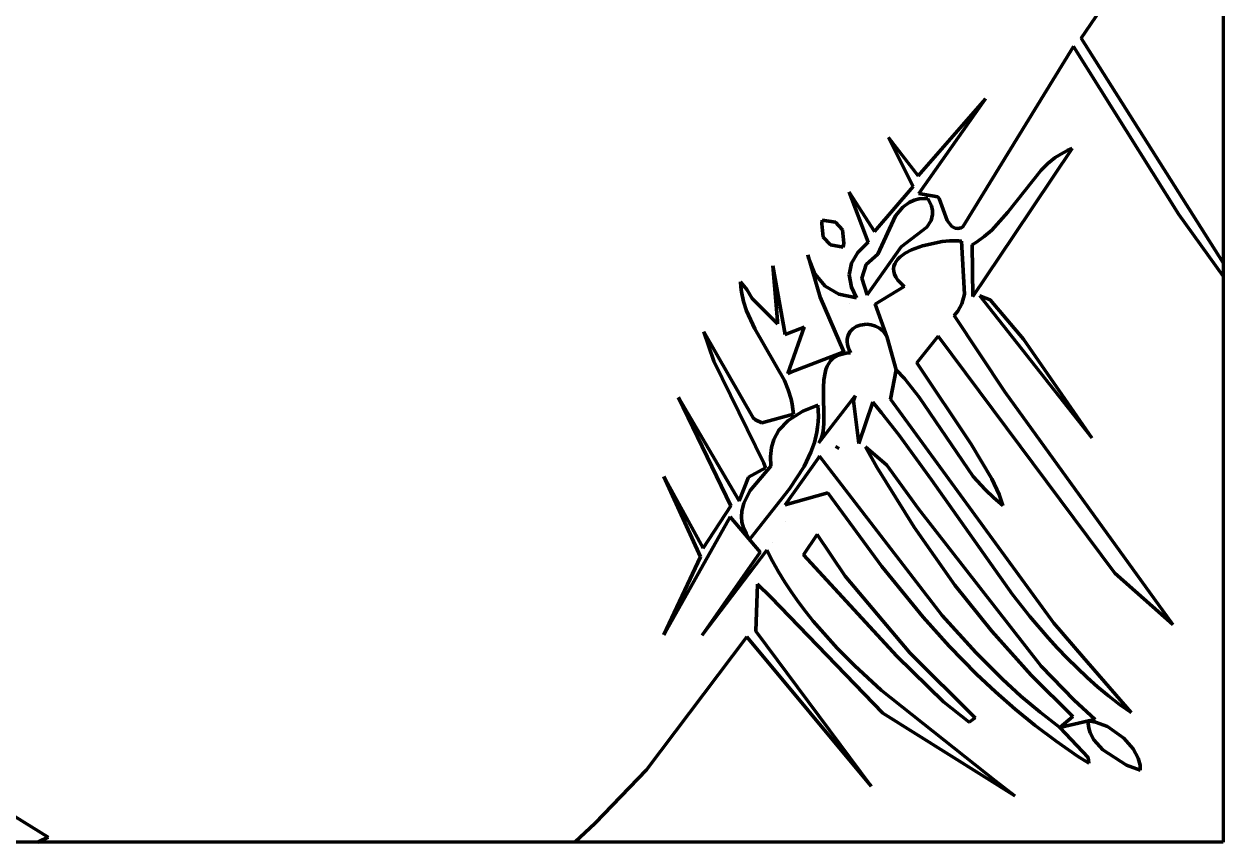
# Model space of a CAD drawing. Header units: millimetres. Extents: x 0 to 10.4, y 0 to 8.2.
# Drawn here: x 9.137 to 10.417, y 0 to 0.873 of the extents above; entities that cross this region are included whole.
import ezdxf

# ---------------------------------------------------------------- set-up
doc = ezdxf.new("R2010")
doc.units = ezdxf.units.MM
for name, color, linetype, lineweight in [('color#000000ff', 7, 'CONTINUOUS', 100), ('color#929292ff', 7, 'CONTINUOUS', 100), ('color#ffffffff', 7, 'CONTINUOUS', 100)]:
    doc.layers.add(name, color=color, linetype=linetype, lineweight=lineweight)

msp = doc.modelspace()

# ---------------------------------------------------------------- linework, layer by layer
at = {"layer": 'color#000000ff'}
for p, q in [((10.286, 0.8878), (10.2654, 0.8573)), ((10.2654, 0.8573), (10.4167, 0.6179)), ((10.2573, 0.8486), (10.1392, 0.6562)), ((10.3696, 0.6692), (10.2573, 0.8486)), ((10.1631, 0.7927), (10.0913, 0.7107)), ((10.092, 0.6919), (10.1631, 0.7927)), ((10.0913, 0.7107), (10.0597, 0.7516)), ((10.0597, 0.7516), (10.086, 0.6992)), ((10.2557, 0.7396), (10.1936, 0.6469)), ((10.2298, 0.7238), (10.2377, 0.73)), ((10.2377, 0.73), (10.2419, 0.7328)), ((10.2419, 0.7328), (10.2463, 0.7353)), ((10.2463, 0.7353), (10.2509, 0.7376)), ((10.2509, 0.7376), (10.2557, 0.7396)), ((10.1872, 0.672), (10.2225, 0.7168)), ((10.2225, 0.7168), (10.2298, 0.7238)), ((10.0448, 0.6513), (10.0178, 0.6933)), ((10.0178, 0.6933), (10.0382, 0.6398)), ((10.086, 0.6992), (10.0448, 0.6513)), ((10.1124, 0.6882), (10.092, 0.6919)), ((10.0752, 0.677), (10.082, 0.6821)), ((10.082, 0.6821), (10.0871, 0.6845)), ((10.0871, 0.6845), (10.0926, 0.686)), ((10.0926, 0.686), (10.0985, 0.6865)), ((10.0985, 0.6865), (10.1017, 0.6864)), ((10.1017, 0.6864), (10.1032, 0.6837)), ((10.1032, 0.6837), (10.1055, 0.6785)), ((10.1055, 0.6785), (10.1066, 0.6737)), ((10.1138, 0.6863), (10.1124, 0.6882)), ((10.1225, 0.6631), (10.1138, 0.6863)), ((10.0485, 0.6269), (10.0674, 0.668)), ((10.0674, 0.668), (10.0752, 0.677)), ((10.1067, 0.6693), (10.1052, 0.6631)), ((10.1066, 0.6737), (10.1067, 0.6693)), ((10.1699, 0.6526), (10.1872, 0.672)), ((10.4167, 0.6036), (10.3696, 0.6692)), ((9.9892, 0.6634), (9.9887, 0.6595)), ((9.9887, 0.6595), (9.9902, 0.6452)), ((10.0032, 0.6613), (9.9892, 0.6634)), ((10.0108, 0.6531), (10.0032, 0.6613)), ((10.0122, 0.6386), (10.0108, 0.6531)), ((10.1008, 0.6558), (10.0733, 0.6347)), ((10.1052, 0.6631), (10.1008, 0.6558)), ((10.1272, 0.6566), (10.1225, 0.6631)), ((10.131, 0.6547), (10.1272, 0.6566)), ((10.1339, 0.6545), (10.131, 0.6547)), ((10.1373, 0.6553), (10.1339, 0.6545)), ((10.1392, 0.6562), (10.1373, 0.6553)), ((10.162, 0.6458), (10.1699, 0.6526)), ((9.9902, 0.6452), (9.9978, 0.6369)), ((10.0382, 0.6398), (10.027, 0.6289)), ((10.1489, 0.6371), (10.1535, 0.6398)), ((10.1936, 0.6469), (10.1499, 0.5818)), ((10.1535, 0.6398), (10.162, 0.6458)), ((9.9978, 0.6369), (10.0116, 0.6345)), ((10.0116, 0.6345), (10.0122, 0.6386)), ((10.027, 0.6289), (10.0202, 0.6173)), ((10.036, 0.616), (10.0485, 0.6269)), ((10.0733, 0.6347), (10.0369, 0.5838)), ((10.1499, 0.5818), (10.1489, 0.6371)), ((9.9496, 0.5412), (9.9364, 0.6147)), ((9.9364, 0.6147), (9.9413, 0.556)), ((9.9744, 0.6233), (9.9738, 0.6262)), ((9.9738, 0.6262), (9.9869, 0.5812)), ((9.9813, 0.606), (9.9744, 0.6233)), ((10.0202, 0.6173), (10.018, 0.605)), ((10.0315, 0.6013), (10.036, 0.616)), ((10.4167, 0.6179), (10.4167, 0.6036)), ((9.9921, 0.593), (9.9813, 0.606)), ((10.018, 0.605), (10.0202, 0.5918)), ((10.0369, 0.5838), (10.0315, 0.6013)), ((9.9087, 0.5892), (9.9019, 0.5976)), ((9.9019, 0.5976), (9.9022, 0.5921)), ((9.9022, 0.5921), (9.9029, 0.5868)), ((9.9142, 0.5798), (9.9087, 0.5892)), ((10.0069, 0.5844), (9.9921, 0.593)), ((10.0202, 0.5918), (10.0256, 0.5803)), ((9.9029, 0.5868), (9.9051, 0.5765)), ((9.9051, 0.5765), (9.9084, 0.5665)), ((9.9415, 0.5526), (9.9142, 0.5798)), ((9.9869, 0.5812), (10.0121, 0.5227)), ((10.0256, 0.5803), (10.0069, 0.5844)), ((10.1574, 0.5826), (10.1684, 0.5785)), ((10.2766, 0.4311), (10.1574, 0.5826)), ((10.1684, 0.5785), (10.2039, 0.5365)), ((9.9084, 0.5665), (9.9172, 0.5475)), ((10.0184, 0.5741), (10.0184, 0.5741)), ((9.9413, 0.556), (9.9415, 0.5526)), ((10.0253, 0.5498), (10.0296, 0.5514)), ((10.0296, 0.5514), (10.0365, 0.5523)), ((10.0365, 0.5523), (10.0413, 0.5518)), ((10.0413, 0.5518), (10.0459, 0.5504)), ((10.0459, 0.5504), (10.0502, 0.5481)), ((9.9153, 0.4526), (9.8627, 0.5441)), ((9.8627, 0.5441), (9.8733, 0.5129)), ((9.9172, 0.5475), (9.9488, 0.4922)), ((9.97, 0.5491), (9.9496, 0.5412)), ((9.9523, 0.4999), (9.97, 0.5491)), ((10.0156, 0.5359), (10.016, 0.5382)), ((10.016, 0.5382), (10.0166, 0.5404)), ((10.0166, 0.5404), (10.0187, 0.5443)), ((10.0187, 0.5443), (10.0216, 0.5474)), ((10.0216, 0.5474), (10.0253, 0.5498)), ((10.0502, 0.5481), (10.054, 0.5449)), ((10.054, 0.5449), (10.0556, 0.5429)), ((10.0556, 0.5429), (10.0571, 0.5406)), ((10.0571, 0.5406), (10.0583, 0.5381)), ((10.0583, 0.5381), (10.068, 0.5036)), ((10.0156, 0.5334), (10.0156, 0.5359)), ((10.016, 0.5307), (10.0156, 0.5334)), ((10.0167, 0.5278), (10.016, 0.5307)), ((10.0178, 0.5249), (10.0167, 0.5278)), ((10.0193, 0.5217), (10.0178, 0.5249)), ((10.2039, 0.5365), (10.2766, 0.4311)), ((9.8733, 0.5129), (9.9268, 0.4041)), ((10.0121, 0.5227), (9.9556, 0.5012)), ((9.996, 0.5104), (9.998, 0.5132)), ((9.998, 0.5132), (10.0004, 0.5156)), ((10.0004, 0.5156), (10.0032, 0.5176)), ((10.0032, 0.5176), (10.0064, 0.5193)), ((10.0064, 0.5193), (10.0102, 0.5205)), ((10.0102, 0.5205), (10.0145, 0.5214)), ((10.0145, 0.5214), (10.0193, 0.5217)), ((9.9556, 0.5012), (9.9523, 0.4999)), ((9.9908, 0.493), (9.9921, 0.5006)), ((9.9921, 0.5006), (9.9931, 0.5041)), ((9.9931, 0.5041), (9.9944, 0.5074)), ((9.9944, 0.5074), (9.996, 0.5104)), ((10.068, 0.5036), (10.0619, 0.4723)), ((9.9488, 0.4922), (9.9528, 0.4825)), ((9.9904, 0.4847), (9.9908, 0.493)), ((9.9005, 0.3639), (9.8359, 0.4742)), ((9.8359, 0.4742), (9.8917, 0.3587)), ((9.9528, 0.4825), (9.9559, 0.4723)), ((10.0243, 0.4761), (9.9875, 0.4287)), ((9.9909, 0.4459), (9.9904, 0.4847)), ((10.0223, 0.4706), (10.0243, 0.4761)), ((9.9559, 0.4723), (9.957, 0.4671)), ((9.957, 0.4671), (9.9579, 0.4617)), ((9.9579, 0.4617), (9.9584, 0.4562)), ((9.9684, 0.4595), (9.9844, 0.466)), ((9.9844, 0.466), (9.9849, 0.46)), ((10.0281, 0.4252), (10.0223, 0.4706)), ((10.0431, 0.469), (10.0281, 0.4252)), ((10.0524, 0.4577), (10.0431, 0.469)), ((10.0619, 0.4723), (10.2361, 0.2333)), ((9.9178, 0.4502), (9.9153, 0.4526)), ((9.9248, 0.447), (9.9178, 0.4502)), ((9.9584, 0.4562), (9.9248, 0.447)), ((9.9429, 0.4393), (9.9527, 0.4497)), ((9.9527, 0.4497), (9.9684, 0.4595)), ((9.9848, 0.4483), (9.9842, 0.4426)), ((9.985, 0.4541), (9.9848, 0.4483)), ((9.9849, 0.46), (9.985, 0.4541)), ((10.0707, 0.4344), (10.0524, 0.4577)), ((9.9375, 0.4293), (9.9429, 0.4393)), ((9.9834, 0.4371), (9.9807, 0.4262)), ((9.9842, 0.4426), (9.9834, 0.4371)), ((9.9893, 0.4348), (9.9901, 0.4383)), ((9.9901, 0.4383), (9.9909, 0.4459)), ((9.935, 0.4208), (9.9375, 0.4293)), ((9.9807, 0.4262), (9.977, 0.4158)), ((9.9875, 0.4287), (9.9853, 0.4259)), ((9.9853, 0.4259), (9.987, 0.4286)), ((9.987, 0.4286), (9.9883, 0.4316)), ((9.9883, 0.4316), (9.9893, 0.4348)), ((10.1056, 0.3862), (10.0707, 0.4344)), ((9.9338, 0.4113), (9.935, 0.4208)), ((9.9342, 0.4008), (9.9338, 0.4113)), ((9.977, 0.4158), (9.9697, 0.4007)), ((9.9843, 0.4087), (9.9863, 0.4116)), ((9.9863, 0.4116), (10.1172, 0.2417)), ((10.0032, 0.422), (10.007, 0.4196)), ((10.007, 0.4196), (10.0032, 0.422)), ((10.0351, 0.4216), (10.058, 0.4021)), ((10.0474, 0.3998), (10.0351, 0.4216)), ((9.9287, 0.399), (9.9103, 0.3891)), ((9.9122, 0.3748), (9.9342, 0.4008)), ((9.9268, 0.4041), (9.9287, 0.399)), ((9.9496, 0.3598), (9.9843, 0.4087)), ((9.9697, 0.4007), (9.9543, 0.3768)), ((10.087, 0.3357), (10.0474, 0.3998)), ((10.058, 0.4021), (10.0919, 0.3553)), ((9.8621, 0.3133), (9.8201, 0.3898)), ((9.8201, 0.3898), (9.8592, 0.3042)), ((9.9103, 0.3891), (9.9005, 0.3639)), ((10.1922, 0.264), (10.1056, 0.3862)), ((9.9053, 0.3613), (9.9122, 0.3748)), ((9.9543, 0.3768), (9.912, 0.3229)), ((9.9952, 0.3726), (9.9496, 0.3598)), ((10.0526, 0.2939), (9.9952, 0.3726)), ((9.8917, 0.3587), (9.8621, 0.3133)), ((9.9032, 0.3528), (9.9053, 0.3613)), ((9.82, 0.2211), (9.891, 0.3469)), ((9.891, 0.3469), (9.9229, 0.3093)), ((9.9028, 0.347), (9.9032, 0.3528)), ((9.9034, 0.3411), (9.9028, 0.347)), ((10.0919, 0.3553), (10.2225, 0.1875)), ((9.905, 0.3351), (9.9034, 0.3411)), ((9.9079, 0.3291), (9.905, 0.3351)), ((9.9495, 0.3421), (9.9495, 0.3421)), ((10.1306, 0.274), (10.087, 0.3357)), ((9.9098, 0.326), (9.9079, 0.3291)), ((9.912, 0.3229), (9.9098, 0.326)), ((9.9358, 0.3198), (9.9358, 0.3198)), ((9.9692, 0.3062), (9.9838, 0.3279)), ((9.9838, 0.3279), (10.0135, 0.2834)), ((9.8611, 0.2208), (9.9299, 0.3112)), ((9.9229, 0.3093), (9.8611, 0.2208)), ((9.9299, 0.3112), (9.9359, 0.2996)), ((9.8592, 0.3042), (9.82, 0.2211)), ((9.9359, 0.2996), (9.9424, 0.2883)), ((10.0688, 0.1981), (9.9692, 0.3062)), ((9.9424, 0.2883), (9.9492, 0.2773)), ((10.0135, 0.2834), (10.0827, 0.2017)), ((10.0967, 0.24), (10.0526, 0.2939)), ((9.9199, 0.275), (9.9182, 0.2249)), ((9.9343, 0.2613), (9.9199, 0.275)), ((9.9492, 0.2773), (9.9563, 0.2665)), ((10.1699, 0.2249), (10.1306, 0.274)), ((10.0537, 0.1375), (9.9343, 0.2613)), ((9.9563, 0.2665), (9.9637, 0.256)), ((9.9637, 0.256), (9.9715, 0.2457)), ((10.2107, 0.2406), (10.1922, 0.264)), ((9.9715, 0.2457), (9.9795, 0.2357)), ((9.9795, 0.2357), (9.9878, 0.2258)), ((10.1246, 0.2089), (10.0967, 0.24)), ((10.1172, 0.2417), (10.1531, 0.202)), ((10.2301, 0.2179), (10.2107, 0.2406)), ((10.2361, 0.2333), (10.2672, 0.1976)), ((9.9088, 0.2189), (9.8016, 0.0771)), ((10.0412, 0.0594), (9.9088, 0.2189)), ((9.9182, 0.2249), (10.0412, 0.0594)), ((9.9878, 0.2258), (10.0052, 0.2068)), ((10.212, 0.1781), (10.1699, 0.2249)), ((10.2401, 0.2069), (10.2301, 0.2179)), ((10.0052, 0.2068), (10.0234, 0.1884)), ((10.1537, 0.1792), (10.1246, 0.2089)), ((10.2503, 0.1961), (10.2401, 0.2069)), ((10.1185, 0.1497), (10.0688, 0.1981)), ((10.0827, 0.2017), (10.1522, 0.1323)), ((10.1531, 0.202), (10.1814, 0.1738)), ((10.2609, 0.1857), (10.2503, 0.1961)), ((10.2672, 0.1976), (10.3186, 0.138)), ((10.0234, 0.1884), (10.0521, 0.1621)), ((10.1739, 0.1601), (10.1537, 0.1792)), ((10.2225, 0.1875), (10.2578, 0.1512)), ((10.2717, 0.1755), (10.2609, 0.1857)), ((10.1814, 0.1738), (10.2011, 0.1557)), ((10.2565, 0.134), (10.212, 0.1781)), ((10.2829, 0.1656), (10.2717, 0.1755)), ((10.0521, 0.1621), (10.1744, 0.065)), ((10.1948, 0.1418), (10.1739, 0.1601)), ((10.2011, 0.1557), (10.2215, 0.1385)), ((10.2944, 0.156), (10.2829, 0.1656)), ((10.3063, 0.1468), (10.2944, 0.156)), ((10.1457, 0.128), (10.1185, 0.1497)), ((10.2163, 0.1242), (10.1948, 0.1418)), ((10.2578, 0.1512), (10.2804, 0.1307)), ((10.3186, 0.138), (10.3063, 0.1468)), ((10.1946, 0.0493), (10.0537, 0.1375)), ((10.1522, 0.1323), (10.1457, 0.128)), ((10.2215, 0.1385), (10.2426, 0.1221)), ((10.2426, 0.1221), (10.2565, 0.134)), ((10.2731, 0.1291), (10.2426, 0.1221)), ((10.2729, 0.1264), (10.2731, 0.1291)), ((10.2804, 0.1307), (10.2731, 0.1291)), ((10.2731, 0.1291), (10.2805, 0.128)), ((10.2805, 0.128), (10.2936, 0.1231)), ((10.2386, 0.1075), (10.2163, 0.1242)), ((10.2426, 0.1221), (10.2727, 0.0903)), ((10.2734, 0.1213), (10.2729, 0.1264)), ((10.2749, 0.1163), (10.2734, 0.1213)), ((10.2787, 0.1091), (10.2749, 0.1163)), ((10.2936, 0.1231), (10.3109, 0.1109)), ((10.2616, 0.0917), (10.2386, 0.1075)), ((10.2884, 0.0982), (10.2787, 0.1091)), ((10.3109, 0.1109), (10.3208, 0.0995)), ((10.2734, 0.0841), (10.2616, 0.0917)), ((10.2727, 0.0903), (10.2734, 0.0841)), ((10.3138, 0.0819), (10.2884, 0.0982)), ((10.3208, 0.0995), (10.3261, 0.0895)), ((9.8016, 0.0771), (9.747, 0.0201)), ((10.3283, 0.0766), (10.3138, 0.0819)), ((10.3261, 0.0895), (10.3281, 0.0818)), ((10.3281, 0.0818), (10.3283, 0.0766)), ((10.1744, 0.065), (10.1946, 0.0493)), ((9.1634, 0.0053), (9.1279, 0.0272)), ((9.747, 0.0201), (9.7251, 0)), ((9.1522, 0), (9.1634, 0.0053)), ((9.7251, 0), (9.1522, 0))]:
    msp.add_line(p, q, dxfattribs=at)
at = {"layer": 'color#929292ff'}
for p, q in [((9.9887, 0.6595), (9.9892, 0.6634)), ((9.9902, 0.6452), (9.9887, 0.6595)), ((9.9892, 0.6634), (10.0032, 0.6613)), ((10.0032, 0.6613), (10.0108, 0.6531)), ((10.0108, 0.6531), (10.0122, 0.6386)), ((9.9978, 0.6369), (9.9902, 0.6452)), ((10.0961, 0.6359), (10.1169, 0.6405)), ((10.1169, 0.6405), (10.1248, 0.6412)), ((10.1248, 0.6412), (10.1319, 0.6414)), ((10.1319, 0.6414), (10.135, 0.6413)), ((10.135, 0.6413), (10.1378, 0.641)), ((10.1378, 0.641), (10.141, 0.5844)), ((10.0116, 0.6345), (9.9978, 0.6369)), ((10.0122, 0.6386), (10.0116, 0.6345)), ((10.0746, 0.626), (10.0776, 0.628)), ((10.0776, 0.628), (10.0844, 0.6316)), ((10.0844, 0.6316), (10.0961, 0.6359)), ((10.0652, 0.6114), (10.0655, 0.6141)), ((10.0655, 0.6141), (10.0664, 0.6168)), ((10.0664, 0.6168), (10.0678, 0.6192)), ((10.0678, 0.6192), (10.0697, 0.6216)), ((10.0697, 0.6216), (10.072, 0.6239)), ((10.072, 0.6239), (10.0746, 0.626)), ((10.0654, 0.6085), (10.0652, 0.6114)), ((10.0662, 0.6056), (10.0654, 0.6085)), ((10.0677, 0.6025), (10.0662, 0.6056)), ((10.0699, 0.5993), (10.0677, 0.6025)), ((10.0457, 0.5738), (10.0765, 0.5926)), ((10.0728, 0.596), (10.0699, 0.5993)), ((10.0765, 0.5926), (10.0728, 0.596)), ((10.141, 0.5844), (10.1379, 0.5739)), ((10.0583, 0.5381), (10.0457, 0.5738)), ((10.1337, 0.5663), (10.1299, 0.5616)), ((10.1379, 0.5739), (10.1337, 0.5663)), ((10.1299, 0.5616), (10.1838, 0.4803)), ((10.068, 0.5036), (10.0583, 0.5381)), ((10.1128, 0.5395), (10.09, 0.5112)), ((10.3011, 0.2869), (10.1128, 0.5395)), ((10.0767, 0.4943), (10.068, 0.5036)), ((10.09, 0.5112), (10.1479, 0.4244)), ((10.0926, 0.4744), (10.0767, 0.4943)), ((10.1501, 0.39), (10.0926, 0.4744)), ((10.1838, 0.4803), (10.3633, 0.2321)), ((10.1479, 0.4244), (10.1701, 0.3875)), ((10.1628, 0.3759), (10.1501, 0.39)), ((10.1701, 0.3875), (10.1777, 0.3707)), ((10.172, 0.3671), (10.1628, 0.3759)), ((10.1819, 0.359), (10.172, 0.3671)), ((10.1777, 0.3707), (10.1819, 0.359)), ((10.3633, 0.2321), (10.3011, 0.2869))]:
    msp.add_line(p, q, dxfattribs=at)
at = {"layer": 'color#ffffffff'}
for p, q in [((10.4167, 1.7561), (10.4167, 0.6179)), ((10.2654, 0.8573), (10.286, 0.8878)), ((10.4167, 0.6179), (10.2654, 0.8573)), ((10.1392, 0.6562), (10.2573, 0.8486)), ((10.2573, 0.8486), (10.3696, 0.6692)), ((10.0913, 0.7107), (10.1631, 0.7927)), ((10.1631, 0.7927), (10.092, 0.6919)), ((10.086, 0.6992), (10.0597, 0.7516)), ((10.0597, 0.7516), (10.0913, 0.7107)), ((10.1936, 0.6469), (10.2557, 0.7396)), ((10.2377, 0.73), (10.2298, 0.7238)), ((10.2419, 0.7328), (10.2377, 0.73)), ((10.2463, 0.7353), (10.2419, 0.7328)), ((10.2509, 0.7376), (10.2463, 0.7353)), ((10.2557, 0.7396), (10.2509, 0.7376)), ((10.2225, 0.7168), (10.1872, 0.672)), ((10.2298, 0.7238), (10.2225, 0.7168)), ((10.0382, 0.6398), (10.0178, 0.6933)), ((10.0178, 0.6933), (10.0448, 0.6513)), ((10.0448, 0.6513), (10.086, 0.6992)), ((10.092, 0.6919), (10.1124, 0.6882)), ((10.082, 0.6821), (10.0752, 0.677)), ((10.0871, 0.6845), (10.082, 0.6821)), ((10.0926, 0.686), (10.0871, 0.6845)), ((10.0985, 0.6865), (10.0926, 0.686)), ((10.1017, 0.6864), (10.0985, 0.6865)), ((10.1032, 0.6837), (10.1017, 0.6864)), ((10.1055, 0.6785), (10.1032, 0.6837)), ((10.1066, 0.6737), (10.1055, 0.6785)), ((10.1124, 0.6882), (10.1138, 0.6863)), ((10.1138, 0.6863), (10.1225, 0.6631)), ((10.0674, 0.668), (10.0485, 0.6269)), ((10.0752, 0.677), (10.0674, 0.668)), ((10.1052, 0.6631), (10.1067, 0.6693)), ((10.1067, 0.6693), (10.1066, 0.6737)), ((10.1872, 0.672), (10.1699, 0.6526)), ((10.3696, 0.6692), (10.4167, 0.6036)), ((10.0733, 0.6347), (10.1008, 0.6558)), ((10.1008, 0.6558), (10.1052, 0.6631)), ((10.1225, 0.6631), (10.1272, 0.6566)), ((10.1272, 0.6566), (10.131, 0.6547)), ((10.131, 0.6547), (10.1339, 0.6545)), ((10.1339, 0.6545), (10.1373, 0.6553)), ((10.1373, 0.6553), (10.1392, 0.6562)), ((10.1699, 0.6526), (10.162, 0.6458)), ((10.027, 0.6289), (10.0382, 0.6398)), ((10.1169, 0.6405), (10.0961, 0.6359)), ((10.1248, 0.6412), (10.1169, 0.6405)), ((10.1319, 0.6414), (10.1248, 0.6412)), ((10.135, 0.6413), (10.1319, 0.6414)), ((10.1378, 0.641), (10.135, 0.6413)), ((10.141, 0.5844), (10.1378, 0.641)), ((10.1535, 0.6398), (10.1489, 0.6371)), ((10.1499, 0.5818), (10.1936, 0.6469)), ((10.162, 0.6458), (10.1535, 0.6398)), ((10.0202, 0.6173), (10.027, 0.6289)), ((10.0485, 0.6269), (10.036, 0.616)), ((10.0369, 0.5838), (10.0733, 0.6347)), ((10.0776, 0.628), (10.0746, 0.626)), ((10.0844, 0.6316), (10.0776, 0.628)), ((10.0961, 0.6359), (10.0844, 0.6316)), ((10.1489, 0.6371), (10.1499, 0.5818)), ((9.9413, 0.556), (9.9364, 0.6147)), ((9.9364, 0.6147), (9.9496, 0.5412)), ((9.9869, 0.5812), (9.9738, 0.6262)), ((9.9738, 0.6262), (9.9744, 0.6233)), ((9.9744, 0.6233), (9.9813, 0.606)), ((10.018, 0.605), (10.0202, 0.6173)), ((10.036, 0.616), (10.0315, 0.6013)), ((10.0655, 0.6141), (10.0652, 0.6114)), ((10.0664, 0.6168), (10.0655, 0.6141)), ((10.0678, 0.6192), (10.0664, 0.6168)), ((10.0697, 0.6216), (10.0678, 0.6192)), ((10.072, 0.6239), (10.0697, 0.6216)), ((10.0746, 0.626), (10.072, 0.6239)), ((9.9813, 0.606), (9.9921, 0.593)), ((10.0202, 0.5918), (10.018, 0.605)), ((10.0315, 0.6013), (10.0369, 0.5838)), ((10.0652, 0.6114), (10.0654, 0.6085)), ((10.0654, 0.6085), (10.0662, 0.6056)), ((10.0662, 0.6056), (10.0677, 0.6025)), ((10.0677, 0.6025), (10.0699, 0.5993)), ((10.4167, 0.6036), (10.4167, 0)), ((9.9022, 0.5921), (9.9019, 0.5976)), ((9.9019, 0.5976), (9.9087, 0.5892)), ((9.9029, 0.5868), (9.9022, 0.5921)), ((9.9087, 0.5892), (9.9142, 0.5798)), ((9.9921, 0.593), (10.0069, 0.5844)), ((10.0256, 0.5803), (10.0202, 0.5918)), ((10.0765, 0.5926), (10.0457, 0.5738)), ((10.0699, 0.5993), (10.0728, 0.596)), ((10.0728, 0.596), (10.0765, 0.5926)), ((9.9051, 0.5765), (9.9029, 0.5868)), ((9.9084, 0.5665), (9.9051, 0.5765)), ((9.9142, 0.5798), (9.9415, 0.5526)), ((10.0121, 0.5227), (9.9869, 0.5812)), ((10.0069, 0.5844), (10.0256, 0.5803)), ((10.1379, 0.5739), (10.141, 0.5844)), ((10.1574, 0.5826), (10.2766, 0.4311)), ((10.1684, 0.5785), (10.1574, 0.5826)), ((10.2039, 0.5365), (10.1684, 0.5785)), ((9.9172, 0.5475), (9.9084, 0.5665)), ((10.0184, 0.5741), (10.0184, 0.5741)), ((10.0457, 0.5738), (10.0583, 0.5381)), ((10.1299, 0.5616), (10.1337, 0.5663)), ((10.1337, 0.5663), (10.1379, 0.5739)), ((9.9415, 0.5526), (9.9413, 0.556)), ((10.0296, 0.5514), (10.0253, 0.5498)), ((10.0365, 0.5523), (10.0296, 0.5514)), ((10.0413, 0.5518), (10.0365, 0.5523)), ((10.0459, 0.5504), (10.0413, 0.5518)), ((10.0502, 0.5481), (10.0459, 0.5504)), ((10.1838, 0.4803), (10.1299, 0.5616)), ((9.8733, 0.5129), (9.8627, 0.5441)), ((9.8627, 0.5441), (9.9153, 0.4526)), ((9.9488, 0.4922), (9.9172, 0.5475)), ((9.9496, 0.5412), (9.97, 0.5491)), ((9.97, 0.5491), (9.9523, 0.4999)), ((10.016, 0.5382), (10.0156, 0.5359)), ((10.0166, 0.5404), (10.016, 0.5382)), ((10.0187, 0.5443), (10.0166, 0.5404)), ((10.0216, 0.5474), (10.0187, 0.5443)), ((10.0253, 0.5498), (10.0216, 0.5474)), ((10.054, 0.5449), (10.0502, 0.5481)), ((10.0556, 0.5429), (10.054, 0.5449)), ((10.0571, 0.5406), (10.0556, 0.5429)), ((10.0583, 0.5381), (10.0571, 0.5406)), ((10.09, 0.5112), (10.1128, 0.5395)), ((10.1128, 0.5395), (10.3011, 0.2869)), ((10.0156, 0.5359), (10.0156, 0.5334)), ((10.0156, 0.5334), (10.016, 0.5307)), ((10.016, 0.5307), (10.0167, 0.5278)), ((10.0167, 0.5278), (10.0178, 0.5249)), ((10.0178, 0.5249), (10.0193, 0.5217)), ((10.2766, 0.4311), (10.2039, 0.5365)), ((9.9268, 0.4041), (9.8733, 0.5129)), ((9.9556, 0.5012), (10.0121, 0.5227)), ((9.998, 0.5132), (9.996, 0.5104)), ((10.0004, 0.5156), (9.998, 0.5132)), ((10.0032, 0.5176), (10.0004, 0.5156)), ((10.0064, 0.5193), (10.0032, 0.5176)), ((10.0102, 0.5205), (10.0064, 0.5193)), ((10.0145, 0.5214), (10.0102, 0.5205)), ((10.0193, 0.5217), (10.0145, 0.5214)), ((9.9523, 0.4999), (9.9556, 0.5012)), ((9.9921, 0.5006), (9.9908, 0.493)), ((9.9931, 0.5041), (9.9921, 0.5006)), ((9.9944, 0.5074), (9.9931, 0.5041)), ((9.996, 0.5104), (9.9944, 0.5074)), ((10.0619, 0.4723), (10.068, 0.5036)), ((10.068, 0.5036), (10.0767, 0.4943)), ((10.1479, 0.4244), (10.09, 0.5112)), ((9.9528, 0.4825), (9.9488, 0.4922)), ((9.9908, 0.493), (9.9904, 0.4847)), ((10.0767, 0.4943), (10.0926, 0.4744)), ((9.8917, 0.3587), (9.8359, 0.4742)), ((9.8359, 0.4742), (9.9005, 0.3639)), ((9.9559, 0.4723), (9.9528, 0.4825)), ((9.9875, 0.4287), (10.0243, 0.4761)), ((9.9904, 0.4847), (9.9909, 0.4459)), ((10.0243, 0.4761), (10.0223, 0.4706)), ((10.0926, 0.4744), (10.1501, 0.39)), ((10.3633, 0.2321), (10.1838, 0.4803)), ((9.957, 0.4671), (9.9559, 0.4723)), ((9.9579, 0.4617), (9.957, 0.4671)), ((9.9584, 0.4562), (9.9579, 0.4617)), ((9.9844, 0.466), (9.9684, 0.4595)), ((9.9849, 0.46), (9.9844, 0.466)), ((10.0223, 0.4706), (10.0281, 0.4252)), ((10.0281, 0.4252), (10.0431, 0.469)), ((10.0431, 0.469), (10.0524, 0.4577)), ((10.2361, 0.2333), (10.0619, 0.4723)), ((9.9153, 0.4526), (9.9178, 0.4502)), ((9.9178, 0.4502), (9.9248, 0.447)), ((9.9248, 0.447), (9.9584, 0.4562)), ((9.9527, 0.4497), (9.9429, 0.4393)), ((9.9684, 0.4595), (9.9527, 0.4497)), ((9.9842, 0.4426), (9.9848, 0.4483)), ((9.9848, 0.4483), (9.985, 0.4541)), ((9.985, 0.4541), (9.9849, 0.46)), ((10.0524, 0.4577), (10.0707, 0.4344)), ((9.9429, 0.4393), (9.9375, 0.4293)), ((9.9807, 0.4262), (9.9834, 0.4371)), ((9.9834, 0.4371), (9.9842, 0.4426)), ((9.9901, 0.4383), (9.9893, 0.4348)), ((9.9909, 0.4459), (9.9901, 0.4383)), ((9.9375, 0.4293), (9.935, 0.4208)), ((9.977, 0.4158), (9.9807, 0.4262)), ((9.9853, 0.4259), (9.9875, 0.4287)), ((9.987, 0.4286), (9.9853, 0.4259)), ((9.9883, 0.4316), (9.987, 0.4286)), ((9.9893, 0.4348), (9.9883, 0.4316)), ((10.0707, 0.4344), (10.1056, 0.3862)), ((10.1701, 0.3875), (10.1479, 0.4244)), ((9.935, 0.4208), (9.9338, 0.4113)), ((9.9338, 0.4113), (9.9342, 0.4008)), ((9.9697, 0.4007), (9.977, 0.4158)), ((9.9863, 0.4116), (9.9843, 0.4087)), ((10.1172, 0.2417), (9.9863, 0.4116)), ((10.0032, 0.422), (10.007, 0.4196)), ((10.007, 0.4196), (10.0032, 0.422)), ((10.0351, 0.4216), (10.0474, 0.3998)), ((10.058, 0.4021), (10.0351, 0.4216)), ((9.9103, 0.3891), (9.9287, 0.399)), ((9.9342, 0.4008), (9.9122, 0.3748)), ((9.9287, 0.399), (9.9268, 0.4041)), ((9.9843, 0.4087), (9.9496, 0.3598)), ((9.9543, 0.3768), (9.9697, 0.4007)), ((10.0474, 0.3998), (10.087, 0.3357)), ((10.0919, 0.3553), (10.058, 0.4021)), ((9.8592, 0.3042), (9.8201, 0.3898)), ((9.8201, 0.3898), (9.8621, 0.3133)), ((9.9005, 0.3639), (9.9103, 0.3891)), ((10.1056, 0.3862), (10.1922, 0.264)), ((10.1501, 0.39), (10.1628, 0.3759)), ((10.1777, 0.3707), (10.1701, 0.3875)), ((9.9122, 0.3748), (9.9053, 0.3613)), ((9.912, 0.3229), (9.9543, 0.3768)), ((9.9496, 0.3598), (9.9952, 0.3726)), ((9.9952, 0.3726), (10.0526, 0.2939)), ((10.1628, 0.3759), (10.172, 0.3671)), ((9.8621, 0.3133), (9.8917, 0.3587)), ((9.9053, 0.3613), (9.9032, 0.3528)), ((10.172, 0.3671), (10.1819, 0.359)), ((10.1819, 0.359), (10.1777, 0.3707)), ((9.891, 0.3469), (9.82, 0.2211)), ((9.9229, 0.3093), (9.891, 0.3469)), ((9.9032, 0.3528), (9.9028, 0.347)), ((9.9028, 0.347), (9.9034, 0.3411)), ((10.2225, 0.1875), (10.0919, 0.3553)), ((9.9034, 0.3411), (9.905, 0.3351)), ((9.905, 0.3351), (9.9079, 0.3291)), ((9.9495, 0.3421), (9.9495, 0.3421)), ((10.087, 0.3357), (10.1306, 0.274)), ((9.9079, 0.3291), (9.9098, 0.326)), ((9.9098, 0.326), (9.912, 0.3229)), ((9.9358, 0.3198), (9.9358, 0.3198)), ((9.9838, 0.3279), (9.9692, 0.3062)), ((10.0135, 0.2834), (9.9838, 0.3279)), ((9.9299, 0.3112), (9.8611, 0.2208)), ((9.8611, 0.2208), (9.9229, 0.3093)), ((9.9359, 0.2996), (9.9299, 0.3112)), ((9.82, 0.2211), (9.8592, 0.3042)), ((9.9424, 0.2883), (9.9359, 0.2996)), ((9.9692, 0.3062), (10.0688, 0.1981)), ((9.9492, 0.2773), (9.9424, 0.2883)), ((10.0827, 0.2017), (10.0135, 0.2834)), ((10.0526, 0.2939), (10.0967, 0.24)), ((10.3011, 0.2869), (10.3633, 0.2321)), ((9.9182, 0.2249), (9.9199, 0.275)), ((9.9199, 0.275), (9.9343, 0.2613)), ((9.9563, 0.2665), (9.9492, 0.2773)), ((10.1306, 0.274), (10.1699, 0.2249)), ((9.9343, 0.2613), (10.0537, 0.1375)), ((9.9637, 0.256), (9.9563, 0.2665)), ((9.9715, 0.2457), (9.9637, 0.256)), ((10.1922, 0.264), (10.2107, 0.2406)), ((9.9795, 0.2357), (9.9715, 0.2457)), ((9.9878, 0.2258), (9.9795, 0.2357)), ((10.0967, 0.24), (10.1246, 0.2089)), ((10.1531, 0.202), (10.1172, 0.2417)), ((10.2107, 0.2406), (10.2301, 0.2179)), ((10.2672, 0.1976), (10.2361, 0.2333)), ((9.8016, 0.0771), (9.9088, 0.2189)), ((9.9088, 0.2189), (10.0412, 0.0594)), ((10.0412, 0.0594), (9.9182, 0.2249)), ((10.0052, 0.2068), (9.9878, 0.2258)), ((10.1699, 0.2249), (10.212, 0.1781)), ((10.2301, 0.2179), (10.2401, 0.2069)), ((10.0234, 0.1884), (10.0052, 0.2068)), ((10.1246, 0.2089), (10.1537, 0.1792)), ((10.2401, 0.2069), (10.2503, 0.1961)), ((10.0688, 0.1981), (10.1185, 0.1497)), ((10.1522, 0.1323), (10.0827, 0.2017)), ((10.1814, 0.1738), (10.1531, 0.202)), ((10.2503, 0.1961), (10.2609, 0.1857)), ((10.3186, 0.138), (10.2672, 0.1976)), ((10.0521, 0.1621), (10.0234, 0.1884)), ((10.1537, 0.1792), (10.1739, 0.1601)), ((10.2578, 0.1512), (10.2225, 0.1875)), ((10.2609, 0.1857), (10.2717, 0.1755)), ((10.2011, 0.1557), (10.1814, 0.1738)), ((10.212, 0.1781), (10.2565, 0.134)), ((10.2717, 0.1755), (10.2829, 0.1656)), ((10.1744, 0.065), (10.0521, 0.1621)), ((10.1739, 0.1601), (10.1948, 0.1418)), ((10.2215, 0.1385), (10.2011, 0.1557)), ((10.2829, 0.1656), (10.2944, 0.156)), ((10.2944, 0.156), (10.3063, 0.1468)), ((10.1185, 0.1497), (10.1457, 0.128)), ((10.1948, 0.1418), (10.2163, 0.1242)), ((10.2804, 0.1307), (10.2578, 0.1512)), ((10.3063, 0.1468), (10.3186, 0.138)), ((10.0537, 0.1375), (10.1946, 0.0493)), ((10.1457, 0.128), (10.1522, 0.1323)), ((10.2426, 0.1221), (10.2215, 0.1385)), ((10.2565, 0.134), (10.2426, 0.1221)), ((10.2426, 0.1221), (10.2731, 0.1291)), ((10.2731, 0.1291), (10.2729, 0.1264)), ((10.2731, 0.1291), (10.2804, 0.1307)), ((10.2805, 0.128), (10.2731, 0.1291)), ((10.2936, 0.1231), (10.2805, 0.128)), ((10.2163, 0.1242), (10.2386, 0.1075)), ((10.2727, 0.0903), (10.2426, 0.1221)), ((10.2729, 0.1264), (10.2734, 0.1213)), ((10.2734, 0.1213), (10.2749, 0.1163)), ((10.2749, 0.1163), (10.2787, 0.1091)), ((10.3109, 0.1109), (10.2936, 0.1231)), ((10.2386, 0.1075), (10.2616, 0.0917)), ((10.2787, 0.1091), (10.2884, 0.0982)), ((10.3208, 0.0995), (10.3109, 0.1109)), ((10.2616, 0.0917), (10.2734, 0.0841)), ((10.2734, 0.0841), (10.2727, 0.0903)), ((10.2884, 0.0982), (10.3138, 0.0819)), ((10.3261, 0.0895), (10.3208, 0.0995)), ((9.747, 0.0201), (9.8016, 0.0771)), ((10.3138, 0.0819), (10.3283, 0.0766)), ((10.3281, 0.0818), (10.3261, 0.0895)), ((10.3283, 0.0766), (10.3281, 0.0818)), ((10.1946, 0.0493), (10.1744, 0.065)), ((9.1279, 0.0272), (9.1634, 0.0053)), ((9.7251, 0), (9.747, 0.0201)), ((9.1522, 0), (9.0601, 0)), ((9.1634, 0.0053), (9.1522, 0)), ((10.4167, 0), (9.7251, 0))]:
    msp.add_line(p, q, dxfattribs=at)

doc.saveas('drawing.dxf')
